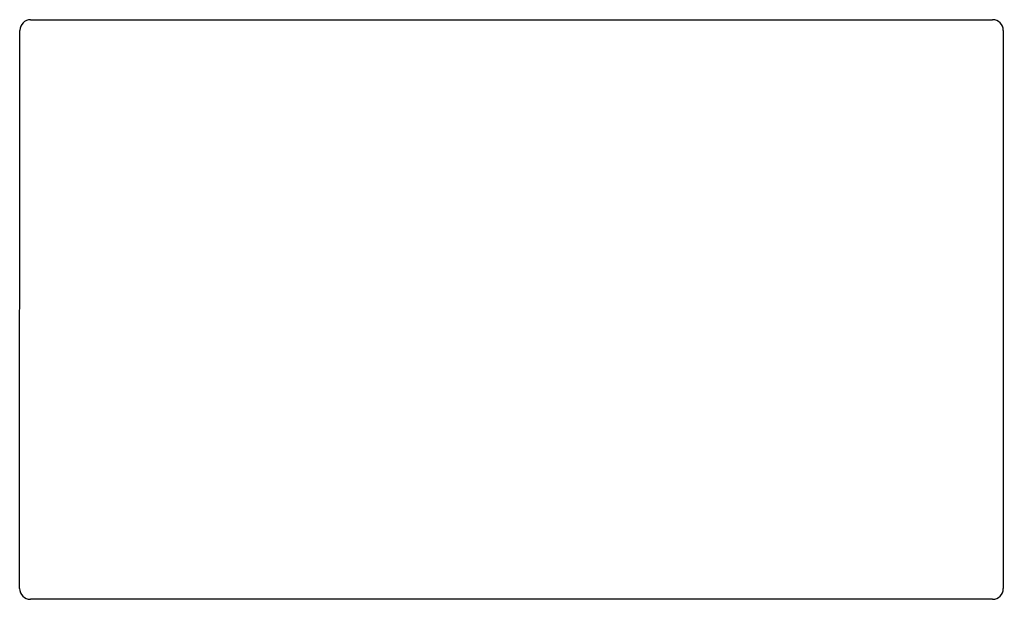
# Model space of a CAD drawing. Header units: millimetres. Extents: x 89 to 272, y -173 to -65.
import ezdxf

# ---------------------------------------------------------------- set-up
doc = ezdxf.new("R2010")
doc.units = ezdxf.units.MM

msp = doc.modelspace()

# ---------------------------------------------------------------- linework, layer by layer
for p, q in [((91, -65.2), (269.85, -65.2)), ((88.96, -170.9), (89, -67.2)), ((271.85, -67.2), (271.85, -170.9)), ((269.85, -172.9), (90.96, -172.9))]:
    msp.add_line(p, q)
for centre, start, end in [((91, -67.2), 90, 179.9794), ((269.85, -67.2), 0, 90), ((90.96, -170.9), 179.9794, 270), ((269.85, -170.9), 270, 0)]:
    msp.add_arc(centre, 2, start, end)

doc.saveas('drawing.dxf')
